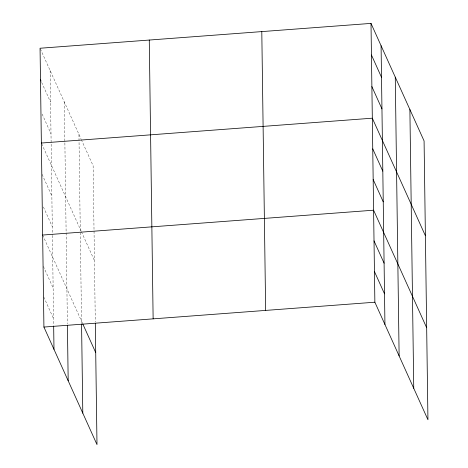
<?xml version="1.0" encoding="UTF-8"?>
<svg xmlns="http://www.w3.org/2000/svg" width="468" height="468" viewBox="0 0 468 468"><rect width="100%" height="100%" fill="white"/><g stroke="black" fill="none" stroke-linecap="round" stroke-linejoin="round"><path stroke-width="0.35" stroke-dasharray="2.34 1.75" d="M40.353 48.9L81.011 138.943M81.303 139.599L93.132 165.789L94.027 230.42M41.681 82.467L50.562 102.141M42.12 114.063L51 133.743M41.67 143.694L81.139 231.116M81.438 231.771L94.442 260.582M42.091 174.365L51.866 196.01M43.407 207.002L52.287 226.682M42.647 235.047L82.415 323.125M43.366 266.374L53.141 288.019M43.793 297.04L53.563 318.685M94.039 231.139L95.296 321.925M78.94 134.357L81.561 323.353M64.315 101.977L67.392 323.827M50.129 70.545L52.398 234.714M52.41 235.439L53.656 325.26"/><path stroke-width="0.7" d="M371.007 23.4L374.868 302.211L427.945 419.755L424.078 140.944L371.007 23.4L40.055 48.245L43.922 327.056L96.993 444.6L95.314 323.382M41.371 143.038L372.317 118.193L425.394 235.737M42.647 235.047L373.593 210.202L426.67 327.746M43.922 327.056L374.868 302.211M371.446 54.996L381.514 77.302M371.879 86.598L381.952 108.898M372.744 148.865L382.812 171.165M373.171 179.536L383.239 201.837M374.02 240.874L384.088 263.174M374.447 271.539L384.515 293.846M40.494 79.841L41.085 81.157M82.713 323.78L95.718 352.591M409.886 109.512L413.753 388.323M395.267 77.132L399.128 355.943M381.075 45.7L384.942 324.511M261.793 31.596L265.654 310.413M149.269 40.043L153.135 318.854M81.567 324.084L82.801 413.168M67.41 325.289L68.182 380.788M53.668 325.991L53.99 349.356"/></g></svg>
